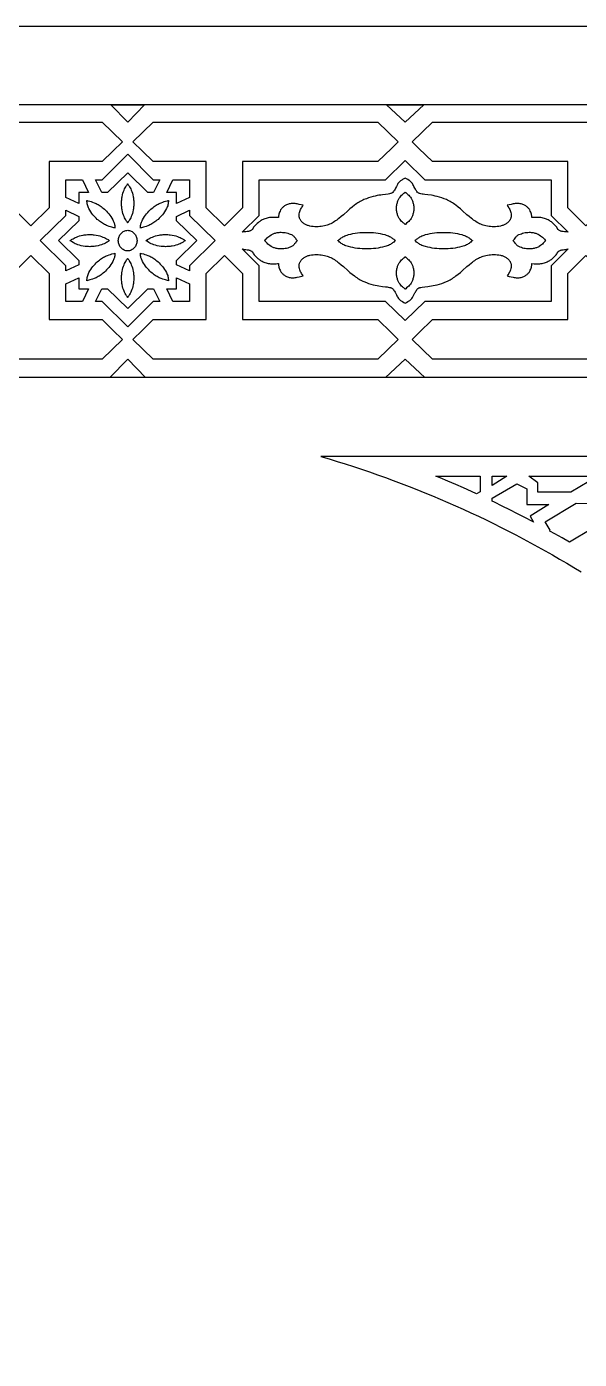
# Model space of a CAD drawing. Extents: x -350 to 350, y -610 to 610.
# Drawn here: x -25.8 to 115.5, y 269 to 610 of the extents above; entities that cross this region are included whole.
import ezdxf

# ---------------------------------------------------------------- set-up
doc = ezdxf.new("R2010")
doc.units = 0
for name, color, linetype in [('LAYER_1', 18, 'CONTINUOUS'), ('LAYER_10', 176, 'CONTINUOUS'), ('LAYER_2', 18, 'CONTINUOUS')]:
    doc.layers.add(name, color=color, linetype=linetype)

msp = doc.modelspace()

# ---------------------------------------------------------------- linework, layer by layer
at = {"layer": 'LAYER_1'}
msp.add_lwpolyline([(-350, -610), (350, -610), (350, 610), (-350, 610)], close=True, dxfattribs=at)
at = {"layer": 'LAYER_10'}
for points in [[(-325, 590), (-325, -590), (325, -590), (325, 590)], [(255, 520.25), (-255, 520.25), (-255, -520.25), (255, -520.25)]]:
    msp.add_lwpolyline(points, close=True, dxfattribs=at)
msp.add_lwpolyline([(235, 500), (49.43, 500), (51.51, 499.38), (53.59, 498.75), (55.66, 498.1), (57.73, 497.43), (59.78, 496.75), (61.83, 496.05), (63.88, 495.34), (65.91, 494.61), (67.94, 493.87), (69.96, 493.11), (71.97, 492.33), (73.97, 491.54), (75.97, 490.74), (77.96, 489.92), (79.94, 489.08), (81.91, 488.23), (83.87, 487.37), (85.83, 486.49), (87.77, 485.6), (89.71, 484.69), (91.64, 483.76), (93.57, 482.83), (95.48, 481.87), (97.38, 480.91), (99.28, 479.93), (101.17, 478.93), (103.05, 477.92), (104.92, 476.9), (106.78, 475.86), (108.63, 474.81), (110.47, 473.74), (112.3, 472.66), (114.13, 471.57), (115.94, 470.47)], dxfattribs=at)
at = {"layer": 'LAYER_2'}
for points in [[(0, 585.59), (-4.31, 590), (4.31, 590)], [(70.97, 585.58), (70.97, 585.58), (70.97, 585.58), (66.21, 590), (75.73, 590)], [(-1.36, 580.52), (-3.76, 578.16), (-6.51, 575.46), (-20.1, 575.46), (-20.1, 563.62), (-24.74, 559.06), (-29.38, 563.62), (-29.38, 575.46), (-63.99, 575.46), (-67.45, 578.86), (-69.14, 580.52), (-63.99, 585.58), (-6.51, 585.58)], [(69.14, 580.52), (67.45, 578.86), (63.99, 575.46), (29.38, 575.46), (29.38, 563.62), (24.74, 559.06), (20.1, 563.62), (20.1, 575.46), (6.51, 575.46), (3.76, 578.16), (1.36, 580.52), (6.51, 585.58), (63.99, 585.58)], [(140.58, 580.52), (138.18, 578.16), (135.43, 575.46), (121.84, 575.46), (121.84, 563.62), (117.2, 559.06), (112.56, 563.62), (112.56, 575.46), (77.95, 575.46), (74.49, 578.86), (72.8, 580.52), (77.95, 585.58), (135.43, 585.58)], [(6.55, 570.79), (8.2, 570.79), (6.61, 567.54), (5.18, 567.54), (0, 572.62), (0, 572.62), (0, 572.62), (0, 572.62), (0, 572.62), (-5.18, 567.54), (-6.61, 567.54), (-8.2, 570.79), (-6.55, 570.79), (0, 577.34)], [(75.98, 570.79), (108.29, 570.79), (108.29, 561.68), (112.66, 557.39), (112.35, 557.45), (112.02, 557.49), (111.69, 557.53), (111.36, 557.56), (111.04, 557.62), (110.89, 557.65), (110.73, 557.7), (110.58, 557.75), (110.44, 557.82), (110.29, 557.89), (110.16, 557.98), (110.12, 558.03), (110.06, 558.13), (109.86, 558.44), (109.72, 558.65), (109.55, 558.88), (109.35, 559.13), (109.11, 559.39), (108.84, 559.65), (108.68, 559.79), (108.52, 559.92), (108.35, 560.05), (108.16, 560.17), (107.97, 560.3), (107.76, 560.41), (107.55, 560.53), (107.32, 560.64), (107.08, 560.74), (106.82, 560.83), (106.56, 560.92), (106.28, 561), (105.98, 561.06), (105.68, 561.12), (105.39, 561.15), (105.11, 561.17), (104.82, 561.18), (104.53, 561.17), (103.95, 561.15), (103.66, 561.14), (103.37, 561.13), (103.37, 561.28), (103.33, 561.6), (103.3, 561.8), (103.25, 562.03), (103.18, 562.28), (103.09, 562.54), (102.97, 562.81), (102.82, 563.09), (102.73, 563.23), (102.64, 563.36), (102.53, 563.5), (102.42, 563.63), (102.29, 563.76), (102.15, 563.88), (102.01, 564), (101.85, 564.12), (101.68, 564.22), (101.5, 564.33), (101.3, 564.42), (101.09, 564.51), (100.85, 564.59), (100.6, 564.65), (100.36, 564.7), (100.1, 564.73), (99.85, 564.74), (99.59, 564.74), (99.34, 564.73), (99.08, 564.71), (98.82, 564.67), (98.56, 564.63), (98.04, 564.53), (97.03, 564.28), (97.22, 564.01), (97.45, 563.64), (97.58, 563.43), (97.7, 563.19), (97.81, 562.95), (97.92, 562.69), (98, 562.41), (98.06, 562.13), (98.08, 561.99), (98.1, 561.85), (98.1, 561.7), (98.1, 561.56), (98.09, 561.41), (98.06, 561.26), (98.03, 561.12), (97.99, 560.97), (97.93, 560.83), (97.86, 560.68), (97.78, 560.54), (97.69, 560.4), (97.56, 560.24), (97.43, 560.09), (97.29, 559.95), (97.14, 559.82), (96.99, 559.69), (96.83, 559.58), (96.66, 559.48), (96.49, 559.38), (96.31, 559.29), (96.12, 559.21), (95.94, 559.14), (95.74, 559.08), (95.55, 559.02), (95.35, 558.97), (94.94, 558.89), (94.52, 558.84), (94.1, 558.81), (93.67, 558.8), (93.25, 558.81), (92.83, 558.84), (92.42, 558.89), (92.02, 558.95), (91.63, 559.02), (91.29, 559.1), (90.95, 559.19), (90.63, 559.31), (90.31, 559.44), (89.99, 559.58), (89.68, 559.74), (89.38, 559.91), (89.07, 560.1), (88.78, 560.29), (88.48, 560.5), (88.19, 560.71), (87.91, 560.93), (87.34, 561.4), (86.78, 561.88), (85.66, 562.87), (85.1, 563.36), (84.53, 563.84), (83.95, 564.29), (83.66, 564.51), (83.36, 564.72), (83.06, 564.91), (82.76, 565.1), (82.44, 565.28), (82.13, 565.44), (81.82, 565.59), (81.51, 565.73), (80.9, 565.98), (80.32, 566.19), (79.75, 566.37), (79.19, 566.52), (78.66, 566.65), (78.15, 566.75), (77.67, 566.84), (76.77, 566.96), (75.96, 567.06), (75.61, 567.1), (75.28, 567.15), (74.97, 567.2), (74.71, 567.27), (74.6, 567.3), (74.49, 567.35), (74.39, 567.4), (74.3, 567.46), (74.21, 567.53), (74.13, 567.6), (73.97, 567.78), (73.83, 567.97), (73.69, 568.18), (73.57, 568.4), (73.45, 568.64), (73.21, 569.12), (73.09, 569.36), (72.97, 569.6), (72.84, 569.82), (72.69, 570.03), (72.54, 570.22), (72.36, 570.39), (72.2, 570.52), (72.03, 570.64), (71.68, 570.85), (71.33, 571.05), (70.97, 571.26), (70.61, 571.05), (70.26, 570.85), (70.08, 570.75), (69.91, 570.64), (69.74, 570.52), (69.58, 570.39), (69.4, 570.22), (69.25, 570.03), (69.1, 569.82), (68.97, 569.6), (68.73, 569.12), (68.49, 568.64), (68.37, 568.4), (68.25, 568.18), (68.11, 567.97), (67.97, 567.78), (67.81, 567.6), (67.73, 567.53), (67.64, 567.46), (67.55, 567.4), (67.45, 567.35), (67.34, 567.3), (67.23, 567.27), (66.97, 567.2), (66.66, 567.15), (65.98, 567.06), (65.17, 566.96), (64.74, 566.9), (64.27, 566.84), (63.79, 566.75), (63.28, 566.65), (62.75, 566.52), (62.19, 566.37), (61.62, 566.19), (61.04, 565.98), (60.43, 565.73), (60.12, 565.59), (59.81, 565.44), (59.5, 565.28), (59.18, 565.1), (58.88, 564.91), (58.58, 564.72), (58.28, 564.51), (57.99, 564.29), (57.41, 563.84), (56.84, 563.36), (56.28, 562.87), (55.16, 561.88), (54.6, 561.4), (54.03, 560.93), (53.75, 560.71), (53.46, 560.5), (53.16, 560.29), (52.87, 560.1), (52.56, 559.91), (52.26, 559.74), (51.95, 559.58), (51.63, 559.44), (51.31, 559.31), (50.99, 559.19), (50.65, 559.1), (50.31, 559.02), (49.93, 558.95), (49.52, 558.89), (49.11, 558.84), (48.69, 558.81), (48.27, 558.8), (47.84, 558.81), (47.42, 558.84), (47, 558.89), (46.59, 558.97), (46.39, 559.02), (46.2, 559.08), (46, 559.14), (45.82, 559.21), (45.63, 559.29), (45.45, 559.38), (45.28, 559.48), (45.11, 559.58), (44.95, 559.69), (44.8, 559.82), (44.65, 559.95), (44.51, 560.09), (44.38, 560.24), (44.25, 560.4), (44.16, 560.54), (44.08, 560.68), (44.01, 560.83), (43.95, 560.97), (43.91, 561.12), (43.88, 561.26), (43.85, 561.41), (43.84, 561.56), (43.84, 561.7), (43.84, 561.85), (43.88, 562.13), (43.94, 562.41), (44.02, 562.69), (44.13, 562.95), (44.24, 563.19), (44.36, 563.43), (44.49, 563.64), (44.72, 564.01), (44.91, 564.28), (44.41, 564.41), (43.9, 564.53), (43.38, 564.63), (43.12, 564.67), (42.86, 564.71), (42.6, 564.73), (42.35, 564.74), (42.09, 564.74), (41.84, 564.73), (41.58, 564.7), (41.34, 564.65), (41.09, 564.59), (40.85, 564.51), (40.64, 564.42), (40.44, 564.33), (40.26, 564.22), (40.09, 564.12), (39.93, 564), (39.79, 563.88), (39.65, 563.76), (39.52, 563.63), (39.41, 563.5), (39.3, 563.36), (39.21, 563.23), (39.12, 563.09), (38.97, 562.81), (38.85, 562.54), (38.76, 562.28), (38.69, 562.03), (38.64, 561.8), (38.61, 561.6), (38.57, 561.28), (38.57, 561.13), (37.99, 561.15), (37.41, 561.17), (37.12, 561.18), (36.84, 561.17), (36.55, 561.15), (36.26, 561.12), (35.96, 561.06), (35.66, 561), (35.39, 560.92), (35.12, 560.83), (34.86, 560.74), (34.62, 560.64), (34.39, 560.53), (34.18, 560.41), (33.97, 560.3), (33.78, 560.17), (33.59, 560.05), (33.42, 559.92), (33.1, 559.65), (32.83, 559.39), (32.59, 559.13), (32.39, 558.88), (32.22, 558.65), (32.08, 558.44), (31.88, 558.13), (31.82, 558.03), (31.78, 557.98), (31.65, 557.89), (31.5, 557.82), (31.36, 557.75), (31.21, 557.7), (31.05, 557.65), (30.9, 557.62), (30.58, 557.56), (30.25, 557.53), (29.92, 557.49), (29.59, 557.45), (29.28, 557.39), (33.65, 561.68), (33.65, 570.79), (65.96, 570.79), (70.97, 575.72)], [(-9.99, 567.54), (-12.51, 567.54), (-12.51, 564.77), (-15.83, 566.32), (-15.83, 570.79), (-11.58, 570.79)], [(0.01, 569.76), (0.03, 569.71), (0.08, 569.64), (0.26, 569.38), (0.37, 569.2), (0.5, 568.99), (0.64, 568.74), (0.79, 568.46), (0.93, 568.14), (1.08, 567.78), (1.21, 567.38), (1.32, 566.94), (1.42, 566.46), (1.46, 566.21), (1.5, 565.95), (1.53, 565.67), (1.55, 565.39), (1.56, 565.09), (1.57, 564.78), (1.56, 564.48), (1.55, 564.18), (1.53, 563.9), (1.5, 563.62), (1.46, 563.36), (1.42, 563.1), (1.32, 562.62), (1.21, 562.19), (1.08, 561.79), (0.93, 561.43), (0.79, 561.11), (0.64, 560.83), (0.5, 560.58), (0.26, 560.19), (0.08, 559.93), (0.03, 559.85), (0.01, 559.8), (0.01, 559.8), (0, 559.81), (-0.01, 559.8), (-0.01, 559.8), (-0.03, 559.85), (-0.08, 559.93), (-0.26, 560.19), (-0.37, 560.37), (-0.5, 560.58), (-0.64, 560.83), (-0.79, 561.11), (-0.93, 561.43), (-1.08, 561.79), (-1.21, 562.19), (-1.32, 562.62), (-1.42, 563.1), (-1.46, 563.36), (-1.5, 563.62), (-1.53, 563.9), (-1.55, 564.18), (-1.56, 564.48), (-1.57, 564.78), (-1.56, 565.09), (-1.55, 565.39), (-1.53, 565.67), (-1.5, 565.95), (-1.46, 566.21), (-1.42, 566.46), (-1.32, 566.94), (-1.21, 567.38), (-1.08, 567.78), (-0.93, 568.14), (-0.79, 568.46), (-0.64, 568.74), (-0.5, 568.99), (-0.26, 569.38), (-0.08, 569.64), (-0.03, 569.71), (-0.01, 569.76), (-0.01, 569.76), (0, 569.76), (0.01, 569.76)], [(15.83, 566.32), (12.51, 564.77), (12.51, 567.54), (9.99, 567.54), (11.58, 570.79), (15.83, 570.79)], [(71, 567.64), (71.03, 567.6), (71.1, 567.54), (71.34, 567.35), (71.51, 567.22), (71.69, 567.06), (71.89, 566.87), (72.09, 566.65), (72.29, 566.39), (72.49, 566.1), (72.58, 565.94), (72.67, 565.77), (72.75, 565.59), (72.83, 565.4), (72.91, 565.21), (72.97, 565), (73.03, 564.78), (73.08, 564.55), (73.12, 564.31), (73.15, 564.05), (73.17, 563.79), (73.17, 563.51), (73.17, 563.23), (73.15, 562.97), (73.12, 562.72), (73.08, 562.47), (73.03, 562.24), (72.97, 562.02), (72.91, 561.82), (72.83, 561.62), (72.75, 561.43), (72.67, 561.25), (72.58, 561.08), (72.49, 560.92), (72.29, 560.63), (72.09, 560.38), (71.89, 560.15), (71.69, 559.96), (71.34, 559.67), (71.1, 559.48), (71.03, 559.42), (71.01, 559.4), (71, 559.38), (71, 559.38), (71, 559.38), (71, 559.38), (70.97, 559.4), (70.94, 559.38), (70.94, 559.38), (70.94, 559.38), (70.94, 559.38), (70.91, 559.42), (70.84, 559.48), (70.6, 559.67), (70.43, 559.8), (70.25, 559.96), (70.05, 560.15), (69.85, 560.38), (69.65, 560.63), (69.45, 560.92), (69.36, 561.08), (69.27, 561.25), (69.19, 561.43), (69.11, 561.62), (69.03, 561.82), (68.97, 562.02), (68.91, 562.24), (68.86, 562.47), (68.82, 562.72), (68.79, 562.97), (68.77, 563.23), (68.77, 563.51), (68.77, 563.79), (68.79, 564.05), (68.82, 564.31), (68.86, 564.55), (68.91, 564.78), (68.97, 565), (69.03, 565.21), (69.11, 565.4), (69.19, 565.59), (69.27, 565.77), (69.36, 565.94), (69.45, 566.1), (69.65, 566.39), (69.85, 566.65), (70.05, 566.87), (70.25, 567.06), (70.6, 567.35), (70.84, 567.54), (70.91, 567.6), (70.93, 567.62), (70.94, 567.64), (70.94, 567.64), (70.94, 567.64), (70.97, 567.62), (71, 567.64), (71, 567.64)], [(-12.51, 561.45), (-12.51, 560.34), (-17.7, 555.24), (-17.7, 555.24), (-17.7, 555.24), (-12.51, 550.15), (-12.51, 549.03), (-15.83, 547.48), (-15.83, 548.8), (-22.38, 555.24), (-22.38, 555.24), (-22.38, 555.24), (-15.83, 561.68), (-15.83, 563)], [(-10.45, 565.51), (-10.42, 565.49), (-10.37, 565.47), (-10.22, 565.43), (-9.71, 565.31), (-9.36, 565.22), (-8.97, 565.1), (-8.54, 564.93), (-8.3, 564.84), (-8.06, 564.73), (-7.82, 564.6), (-7.56, 564.46), (-7.3, 564.31), (-7.04, 564.14), (-6.77, 563.96), (-6.5, 563.75), (-6.23, 563.53), (-5.95, 563.29), (-5.68, 563.03), (-5.4, 562.75), (-5.13, 562.44), (-4.85, 562.11), (-4.59, 561.76), (-4.32, 561.38), (-4.06, 560.98), (-3.8, 560.55), (-3.69, 560.34), (-3.59, 560.13), (-3.51, 559.93), (-3.45, 559.74), (-3.4, 559.56), (-3.36, 559.39), (-3.31, 559.09), (-3.29, 558.84), (-3.29, 558.64), (-3.29, 558.52), (-3.28, 558.49), (-3.28, 558.47), (-3.28, 558.47), (-3.31, 558.49), (-3.35, 558.51), (-3.51, 558.55), (-4.02, 558.67), (-4.36, 558.76), (-4.75, 558.88), (-5.19, 559.04), (-5.42, 559.14), (-5.66, 559.25), (-5.91, 559.38), (-6.16, 559.51), (-6.42, 559.67), (-6.69, 559.84), (-6.95, 560.02), (-7.23, 560.22), (-7.5, 560.45), (-7.77, 560.69), (-8.05, 560.95), (-8.33, 561.23), (-8.6, 561.54), (-8.87, 561.87), (-9.14, 562.22), (-9.41, 562.59), (-9.67, 563), (-9.92, 563.43), (-10.04, 563.66), (-10.14, 563.91), (-10.23, 564.16), (-10.3, 564.43), (-10.35, 564.7), (-10.39, 564.97), (-10.43, 565.24), (-10.45, 565.51), (-10.45, 565.51), (-10.45, 565.51)], [(10.45, 565.51), (10.45, 565.51), (10.45, 565.51), (10.43, 565.24), (10.39, 564.97), (10.35, 564.7), (10.3, 564.43), (10.23, 564.16), (10.14, 563.91), (10.04, 563.66), (9.92, 563.43), (9.67, 563), (9.41, 562.59), (9.14, 562.22), (8.87, 561.87), (8.6, 561.54), (8.33, 561.23), (8.05, 560.95), (7.77, 560.69), (7.5, 560.45), (7.23, 560.22), (6.95, 560.02), (6.69, 559.84), (6.42, 559.67), (6.16, 559.51), (5.91, 559.38), (5.66, 559.25), (5.42, 559.14), (5.19, 559.04), (4.75, 558.88), (4.36, 558.76), (4.02, 558.67), (3.51, 558.55), (3.35, 558.51), (3.31, 558.49), (3.28, 558.47), (3.28, 558.47), (3.28, 558.49), (3.29, 558.52), (3.29, 558.64), (3.29, 558.84), (3.31, 559.09), (3.36, 559.39), (3.4, 559.56), (3.45, 559.74), (3.51, 559.93), (3.59, 560.13), (3.69, 560.34), (3.8, 560.55), (4.06, 560.98), (4.32, 561.38), (4.59, 561.76), (4.85, 562.11), (5.13, 562.44), (5.4, 562.75), (5.68, 563.03), (5.95, 563.29), (6.23, 563.53), (6.5, 563.75), (6.77, 563.96), (7.04, 564.14), (7.3, 564.31), (7.56, 564.46), (7.82, 564.6), (8.06, 564.73), (8.3, 564.84), (8.54, 564.93), (8.97, 565.1), (9.36, 565.22), (9.71, 565.31), (10.22, 565.43), (10.37, 565.47), (10.42, 565.49), (10.45, 565.51)], [(15.83, 561.68), (22.38, 555.24), (22.38, 555.24), (22.38, 555.24), (15.83, 548.8), (15.83, 547.48), (12.51, 549.03), (12.51, 550.15), (17.7, 555.24), (17.7, 555.24), (17.7, 555.24), (12.51, 560.34), (12.51, 561.45), (15.83, 563)], [(-9.71, 556.79), (-9.4, 556.78), (-9.1, 556.77), (-8.82, 556.75), (-8.54, 556.72), (-8.02, 556.65), (-7.53, 556.55), (-7.09, 556.43), (-6.68, 556.3), (-6.32, 556.16), (-5.99, 556.02), (-5.7, 555.87), (-5.44, 555.73), (-5.03, 555.49), (-4.77, 555.31), (-4.69, 555.26), (-4.64, 555.25), (-4.64, 555.24), (-4.64, 555.24), (-4.64, 555.24), (-4.64, 555.24), (-4.64, 555.24), (-4.64, 555.24), (-4.69, 555.22), (-4.77, 555.17), (-5.03, 554.99), (-5.22, 554.88), (-5.44, 554.75), (-5.7, 554.61), (-5.99, 554.46), (-6.32, 554.32), (-6.68, 554.18), (-7.09, 554.05), (-7.53, 553.93), (-8.02, 553.83), (-8.27, 553.79), (-8.54, 553.76), (-8.82, 553.73), (-9.1, 553.71), (-9.4, 553.7), (-9.71, 553.69), (-10.02, 553.7), (-10.31, 553.71), (-10.6, 553.73), (-10.88, 553.76), (-11.4, 553.83), (-11.88, 553.93), (-12.33, 554.05), (-12.73, 554.18), (-13.1, 554.32), (-13.43, 554.46), (-13.72, 554.61), (-13.98, 554.75), (-14.38, 554.99), (-14.65, 555.17), (-14.73, 555.22), (-14.78, 555.24), (-14.78, 555.24), (-14.78, 555.24), (-14.78, 555.24), (-14.78, 555.25), (-14.73, 555.26), (-14.65, 555.31), (-14.38, 555.49), (-14.2, 555.6), (-13.98, 555.73), (-13.72, 555.87), (-13.43, 556.02), (-13.1, 556.16), (-12.73, 556.3), (-12.33, 556.43), (-11.88, 556.55), (-11.4, 556.65), (-11.14, 556.69), (-10.88, 556.72), (-10.6, 556.75), (-10.31, 556.77), (-10.02, 556.78)], [(0, 557.88), (0.25, 557.86), (0.48, 557.82), (0.71, 557.75), (0.93, 557.67), (1.14, 557.55), (1.34, 557.42), (1.52, 557.27), (1.69, 557.1), (1.84, 556.92), (1.98, 556.72), (2.1, 556.5), (2.2, 556.28), (2.28, 556.04), (2.34, 555.79), (2.37, 555.53), (2.39, 555.26), (2.39, 555.24), (2.39, 555.22), (2.37, 554.95), (2.34, 554.69), (2.28, 554.44), (2.2, 554.21), (2.1, 553.98), (1.98, 553.76), (1.84, 553.56), (1.69, 553.38), (1.52, 553.21), (1.34, 553.06), (1.14, 552.93), (0.93, 552.82), (0.71, 552.73), (0.48, 552.66), (0.25, 552.62), (0, 552.6), (-0.25, 552.62), (-0.48, 552.66), (-0.71, 552.73), (-0.93, 552.82), (-1.14, 552.93), (-1.34, 553.06), (-1.52, 553.21), (-1.69, 553.38), (-1.84, 553.56), (-1.98, 553.76), (-2.1, 553.98), (-2.2, 554.21), (-2.28, 554.44), (-2.34, 554.69), (-2.37, 554.95), (-2.39, 555.22), (-2.39, 555.24), (-2.39, 555.26), (-2.37, 555.53), (-2.34, 555.79), (-2.28, 556.04), (-2.2, 556.28), (-2.1, 556.5), (-1.98, 556.72), (-1.84, 556.92), (-1.69, 557.1), (-1.52, 557.27), (-1.34, 557.42), (-1.14, 557.55), (-0.93, 557.67), (-0.71, 557.75), (-0.48, 557.82), (-0.25, 557.86)], [(9.71, 556.79), (10.02, 556.78), (10.31, 556.77), (10.6, 556.75), (10.88, 556.72), (11.4, 556.65), (11.88, 556.55), (12.33, 556.43), (12.73, 556.3), (13.1, 556.16), (13.43, 556.02), (13.72, 555.87), (13.98, 555.73), (14.38, 555.49), (14.65, 555.31), (14.73, 555.26), (14.78, 555.25), (14.78, 555.24), (14.78, 555.24), (14.78, 555.24), (14.78, 555.24), (14.73, 555.22), (14.65, 555.17), (14.38, 554.99), (14.2, 554.88), (13.98, 554.75), (13.72, 554.61), (13.43, 554.46), (13.1, 554.32), (12.73, 554.18), (12.33, 554.05), (11.88, 553.93), (11.4, 553.83), (11.14, 553.79), (10.88, 553.76), (10.6, 553.73), (10.31, 553.71), (10.02, 553.7), (9.71, 553.69), (9.4, 553.7), (9.1, 553.71), (8.82, 553.73), (8.54, 553.76), (8.02, 553.83), (7.53, 553.93), (7.09, 554.05), (6.68, 554.18), (6.32, 554.32), (5.99, 554.46), (5.7, 554.61), (5.44, 554.75), (5.03, 554.99), (4.77, 555.17), (4.69, 555.22), (4.64, 555.24), (4.64, 555.24), (4.64, 555.24), (4.64, 555.24), (4.64, 555.24), (4.64, 555.24), (4.64, 555.25), (4.69, 555.26), (4.77, 555.31), (5.03, 555.49), (5.22, 555.6), (5.44, 555.73), (5.7, 555.87), (5.99, 556.02), (6.32, 556.16), (6.68, 556.3), (7.09, 556.43), (7.53, 556.55), (8.02, 556.65), (8.27, 556.69), (8.54, 556.72), (8.82, 556.75), (9.1, 556.77), (9.4, 556.78)], [(39.25, 557.37), (39.59, 557.36), (39.93, 557.33), (40.26, 557.28), (40.6, 557.21), (40.93, 557.13), (41.26, 557.02), (41.58, 556.91), (41.9, 556.77), (42.07, 556.69), (42.22, 556.59), (42.36, 556.47), (42.48, 556.36), (42.6, 556.23), (42.7, 556.1), (42.88, 555.85), (43.04, 555.62), (43.18, 555.43), (43.25, 555.35), (43.31, 555.29), (43.38, 555.26), (43.45, 555.25), (43.45, 555.24), (43.45, 555.24), (43.45, 555.24), (43.45, 555.24), (43.45, 555.24), (43.45, 555.24), (43.38, 555.22), (43.31, 555.19), (43.25, 555.13), (43.18, 555.06), (43.04, 554.86), (42.88, 554.63), (42.7, 554.38), (42.6, 554.25), (42.48, 554.13), (42.36, 554.01), (42.22, 553.9), (42.07, 553.8), (41.9, 553.71), (41.58, 553.58), (41.26, 553.46), (40.93, 553.35), (40.6, 553.27), (40.26, 553.2), (39.93, 553.15), (39.59, 553.12), (39.25, 553.11), (38.98, 553.11), (38.72, 553.13), (38.47, 553.16), (38.23, 553.2), (38, 553.25), (37.78, 553.3), (37.57, 553.37), (37.37, 553.44), (37.18, 553.52), (37, 553.6), (36.67, 553.78), (36.37, 553.97), (36.1, 554.17), (35.87, 554.37), (35.67, 554.56), (35.35, 554.9), (35.15, 555.14), (35.09, 555.21), (35.04, 555.24), (35.04, 555.24), (35.05, 555.24), (35.04, 555.24), (35.04, 555.25), (35.09, 555.27), (35.15, 555.34), (35.35, 555.58), (35.5, 555.74), (35.67, 555.92), (35.87, 556.11), (36.1, 556.31), (36.37, 556.51), (36.67, 556.7), (36.83, 556.79), (37, 556.88), (37.18, 556.96), (37.37, 557.04), (37.57, 557.11), (37.78, 557.18), (38, 557.24), (38.23, 557.28), (38.47, 557.32), (38.72, 557.35), (38.98, 557.37)], [(56.48, 556.77), (57.04, 556.91), (57.62, 557.03), (58.19, 557.13), (58.77, 557.22), (59.35, 557.28), (59.94, 557.33), (60.52, 557.36), (61.11, 557.36), (61.7, 557.36), (62.28, 557.33), (62.87, 557.28), (63.45, 557.22), (64.03, 557.13), (64.6, 557.03), (65.18, 556.91), (65.74, 556.77), (66.08, 556.67), (66.39, 556.56), (66.68, 556.45), (66.94, 556.32), (67.18, 556.2), (67.4, 556.07), (67.59, 555.95), (67.76, 555.82), (68.05, 555.6), (68.25, 555.41), (68.39, 555.29), (68.43, 555.26), (68.46, 555.25), (68.45, 555.24), (68.46, 555.24), (68.45, 555.24), (68.46, 555.24), (68.45, 555.24), (68.46, 555.24), (68.43, 555.22), (68.39, 555.19), (68.25, 555.07), (68.05, 554.88), (67.76, 554.66), (67.59, 554.54), (67.4, 554.41), (67.18, 554.28), (66.94, 554.16), (66.68, 554.03), (66.39, 553.92), (66.08, 553.81), (65.74, 553.71), (65.18, 553.57), (64.6, 553.45), (64.03, 553.35), (63.45, 553.26), (62.87, 553.2), (62.28, 553.15), (61.7, 553.13), (61.11, 553.12), (60.52, 553.13), (59.94, 553.15), (59.35, 553.2), (58.77, 553.26), (58.19, 553.35), (57.62, 553.45), (57.04, 553.57), (56.48, 553.71), (56.14, 553.81), (55.83, 553.92), (55.54, 554.03), (55.28, 554.16), (55.04, 554.28), (54.82, 554.41), (54.63, 554.54), (54.46, 554.66), (54.17, 554.88), (53.97, 555.07), (53.83, 555.19), (53.79, 555.22), (53.77, 555.24), (53.77, 555.24), (53.77, 555.24), (53.77, 555.24), (53.77, 555.24), (53.77, 555.24), (53.77, 555.25), (53.79, 555.26), (53.83, 555.29), (53.97, 555.41), (54.17, 555.6), (54.46, 555.82), (54.63, 555.95), (54.82, 556.07), (55.04, 556.2), (55.28, 556.32), (55.54, 556.45), (55.83, 556.56), (56.14, 556.67)], [(76.2, 556.77), (76.76, 556.91), (77.34, 557.03), (77.91, 557.13), (78.49, 557.22), (79.07, 557.28), (79.66, 557.33), (80.24, 557.36), (80.83, 557.36), (81.42, 557.36), (82, 557.33), (82.59, 557.28), (83.17, 557.22), (83.75, 557.13), (84.32, 557.03), (84.9, 556.91), (85.46, 556.77), (85.8, 556.67), (86.11, 556.56), (86.4, 556.45), (86.66, 556.32), (86.9, 556.2), (87.12, 556.07), (87.31, 555.95), (87.48, 555.82), (87.77, 555.6), (87.97, 555.41), (88.11, 555.29), (88.15, 555.26), (88.17, 555.25), (88.17, 555.24), (88.17, 555.24), (88.17, 555.24), (88.17, 555.24), (88.17, 555.24), (88.17, 555.24), (88.15, 555.22), (88.11, 555.19), (87.97, 555.07), (87.77, 554.88), (87.48, 554.66), (87.31, 554.54), (87.12, 554.41), (86.9, 554.28), (86.66, 554.16), (86.4, 554.03), (86.11, 553.92), (85.8, 553.81), (85.46, 553.71), (84.9, 553.57), (84.32, 553.45), (83.75, 553.35), (83.17, 553.26), (82.59, 553.2), (82, 553.15), (81.42, 553.13), (80.83, 553.12), (80.24, 553.13), (79.66, 553.15), (79.07, 553.2), (78.49, 553.26), (77.91, 553.35), (77.34, 553.45), (76.76, 553.57), (76.2, 553.71), (75.86, 553.81), (75.55, 553.92), (75.26, 554.03), (75, 554.16), (74.76, 554.28), (74.54, 554.41), (74.35, 554.54), (74.18, 554.66), (73.89, 554.88), (73.69, 555.07), (73.55, 555.19), (73.51, 555.22), (73.48, 555.24), (73.49, 555.24), (73.48, 555.24), (73.49, 555.24), (73.48, 555.24), (73.49, 555.24), (73.48, 555.25), (73.51, 555.26), (73.55, 555.29), (73.69, 555.41), (73.89, 555.6), (74.18, 555.82), (74.35, 555.95), (74.54, 556.07), (74.76, 556.2), (75, 556.32), (75.26, 556.45), (75.55, 556.56), (75.86, 556.67)], [(102.69, 557.37), (102.96, 557.37), (103.22, 557.35), (103.47, 557.32), (103.71, 557.28), (103.94, 557.24), (104.16, 557.18), (104.37, 557.11), (104.57, 557.04), (104.76, 556.96), (104.94, 556.88), (105.27, 556.7), (105.57, 556.51), (105.84, 556.31), (106.07, 556.11), (106.27, 555.92), (106.59, 555.58), (106.79, 555.34), (106.85, 555.27), (106.9, 555.25), (106.9, 555.24), (106.89, 555.24), (106.9, 555.24), (106.9, 555.24), (106.85, 555.21), (106.79, 555.14), (106.59, 554.9), (106.44, 554.74), (106.27, 554.56), (106.07, 554.37), (105.84, 554.17), (105.57, 553.97), (105.27, 553.78), (105.11, 553.69), (104.94, 553.6), (104.76, 553.52), (104.57, 553.44), (104.37, 553.37), (104.16, 553.3), (103.94, 553.25), (103.71, 553.2), (103.47, 553.16), (103.22, 553.13), (102.96, 553.11), (102.69, 553.11), (102.35, 553.12), (102.01, 553.15), (101.68, 553.2), (101.34, 553.27), (101.01, 553.35), (100.68, 553.46), (100.36, 553.58), (100.04, 553.71), (99.87, 553.8), (99.72, 553.9), (99.58, 554.01), (99.46, 554.13), (99.34, 554.25), (99.24, 554.38), (99.06, 554.63), (98.9, 554.86), (98.76, 555.06), (98.69, 555.13), (98.63, 555.19), (98.56, 555.22), (98.49, 555.24), (98.49, 555.24), (98.49, 555.24), (98.49, 555.24), (98.49, 555.24), (98.49, 555.24), (98.49, 555.25), (98.56, 555.26), (98.63, 555.29), (98.69, 555.35), (98.76, 555.43), (98.9, 555.62), (99.06, 555.85), (99.24, 556.1), (99.34, 556.23), (99.46, 556.36), (99.58, 556.47), (99.72, 556.59), (99.87, 556.69), (100.04, 556.77), (100.36, 556.91), (100.68, 557.02), (101.01, 557.13), (101.34, 557.21), (101.68, 557.28), (102.01, 557.33), (102.35, 557.36)], [(108.29, 548.8), (108.29, 539.69), (75.98, 539.69), (70.97, 534.77), (65.96, 539.69), (33.65, 539.69), (33.65, 548.8), (29.28, 553.1), (29.59, 553.03), (29.92, 552.99), (30.25, 552.96), (30.58, 552.92), (30.9, 552.86), (31.05, 552.83), (31.21, 552.78), (31.36, 552.73), (31.5, 552.66), (31.65, 552.59), (31.78, 552.5), (31.82, 552.45), (31.88, 552.36), (32.08, 552.04), (32.22, 551.83), (32.39, 551.6), (32.59, 551.35), (32.83, 551.09), (33.1, 550.83), (33.26, 550.7), (33.42, 550.57), (33.59, 550.44), (33.78, 550.31), (33.97, 550.19), (34.18, 550.07), (34.39, 549.95), (34.62, 549.84), (34.86, 549.74), (35.12, 549.65), (35.39, 549.56), (35.66, 549.49), (35.96, 549.42), (36.26, 549.36), (36.55, 549.33), (36.84, 549.31), (37.12, 549.31), (37.41, 549.31), (37.99, 549.34), (38.28, 549.35), (38.57, 549.35), (38.57, 549.2), (38.61, 548.89), (38.64, 548.68), (38.69, 548.45), (38.76, 548.2), (38.85, 547.94), (38.97, 547.67), (39.12, 547.39), (39.21, 547.26), (39.3, 547.12), (39.41, 546.99), (39.52, 546.85), (39.65, 546.73), (39.79, 546.6), (39.93, 546.48), (40.09, 546.37), (40.26, 546.26), (40.44, 546.15), (40.64, 546.06), (40.85, 545.97), (41.09, 545.89), (41.34, 545.83), (41.58, 545.78), (41.84, 545.75), (42.09, 545.74), (42.35, 545.74), (42.6, 545.75), (42.86, 545.78), (43.12, 545.81), (43.38, 545.85), (43.9, 545.95), (44.91, 546.2), (44.72, 546.47), (44.49, 546.84), (44.36, 547.05), (44.24, 547.29), (44.13, 547.53), (44.02, 547.8), (43.94, 548.07), (43.88, 548.35), (43.86, 548.49), (43.84, 548.63), (43.84, 548.78), (43.84, 548.93), (43.85, 549.07), (43.88, 549.22), (43.91, 549.36), (43.95, 549.51), (44.01, 549.65), (44.08, 549.8), (44.16, 549.94), (44.25, 550.08), (44.38, 550.24), (44.51, 550.39), (44.65, 550.53), (44.8, 550.67), (44.95, 550.79), (45.11, 550.9), (45.28, 551.01), (45.45, 551.1), (45.63, 551.19), (45.82, 551.27), (46, 551.34), (46.2, 551.4), (46.39, 551.46), (46.59, 551.51), (47, 551.59), (47.42, 551.64), (47.84, 551.67), (48.27, 551.68), (48.69, 551.67), (49.11, 551.64), (49.52, 551.59), (49.93, 551.53), (50.31, 551.46), (50.65, 551.38), (50.99, 551.29), (51.31, 551.17), (51.63, 551.04), (51.95, 550.9), (52.26, 550.74), (52.56, 550.57), (52.87, 550.38), (53.16, 550.19), (53.46, 549.98), (53.75, 549.77), (54.03, 549.55), (54.6, 549.09), (55.16, 548.6), (56.28, 547.61), (56.84, 547.12), (57.41, 546.65), (57.99, 546.19), (58.28, 545.97), (58.58, 545.77), (58.88, 545.57), (59.18, 545.38), (59.5, 545.2), (59.81, 545.04), (60.12, 544.89), (60.43, 544.75), (61.04, 544.5), (61.62, 544.29), (62.19, 544.11), (62.75, 543.96), (63.28, 543.83), (63.79, 543.73), (64.27, 543.65), (65.17, 543.52), (65.98, 543.42), (66.33, 543.38), (66.66, 543.33), (66.97, 543.28), (67.23, 543.22), (67.34, 543.18), (67.45, 543.14), (67.55, 543.08), (67.64, 543.02), (67.73, 542.95), (67.81, 542.88), (67.97, 542.71), (68.11, 542.51), (68.25, 542.3), (68.37, 542.08), (68.49, 541.84), (68.73, 541.36), (68.85, 541.12), (68.97, 540.89), (69.1, 540.66), (69.25, 540.45), (69.4, 540.26), (69.58, 540.09), (69.74, 539.96), (69.91, 539.84), (70.26, 539.63), (70.61, 539.43), (70.97, 539.22), (71.33, 539.43), (71.68, 539.63), (71.86, 539.73), (72.03, 539.84), (72.2, 539.96), (72.36, 540.09), (72.54, 540.26), (72.69, 540.45), (72.84, 540.66), (72.97, 540.89), (73.21, 541.36), (73.45, 541.84), (73.57, 542.08), (73.69, 542.3), (73.83, 542.51), (73.97, 542.71), (74.13, 542.88), (74.21, 542.95), (74.3, 543.02), (74.39, 543.08), (74.49, 543.14), (74.6, 543.18), (74.71, 543.22), (74.97, 543.28), (75.28, 543.33), (75.96, 543.42), (76.77, 543.52), (77.2, 543.58), (77.67, 543.65), (78.15, 543.73), (78.66, 543.83), (79.19, 543.96), (79.75, 544.11), (80.32, 544.29), (80.9, 544.5), (81.51, 544.75), (81.82, 544.89), (82.13, 545.04), (82.44, 545.2), (82.76, 545.38), (83.06, 545.57), (83.36, 545.77), (83.66, 545.97), (83.95, 546.19), (84.53, 546.65), (85.1, 547.12), (85.66, 547.61), (86.78, 548.6), (87.34, 549.09), (87.91, 549.55), (88.19, 549.77), (88.48, 549.98), (88.78, 550.19), (89.07, 550.38), (89.38, 550.57), (89.68, 550.74), (89.99, 550.9), (90.31, 551.04), (90.63, 551.17), (90.95, 551.29), (91.29, 551.38), (91.63, 551.46), (92.02, 551.53), (92.42, 551.59), (92.83, 551.64), (93.25, 551.67), (93.67, 551.68), (94.1, 551.67), (94.52, 551.64), (94.94, 551.59), (95.35, 551.51), (95.55, 551.46), (95.74, 551.4), (95.94, 551.34), (96.12, 551.27), (96.31, 551.19), (96.49, 551.1), (96.66, 551.01), (96.83, 550.9), (96.99, 550.79), (97.14, 550.67), (97.29, 550.53), (97.43, 550.39), (97.56, 550.24), (97.69, 550.08), (97.78, 549.94), (97.86, 549.8), (97.93, 549.65), (97.99, 549.51), (98.03, 549.36), (98.06, 549.22), (98.09, 549.07), (98.1, 548.93), (98.1, 548.78), (98.1, 548.63), (98.06, 548.35), (98, 548.07), (97.92, 547.8), (97.81, 547.53), (97.7, 547.29), (97.58, 547.05), (97.45, 546.84), (97.22, 546.47), (97.03, 546.2), (97.53, 546.07), (98.04, 545.95), (98.56, 545.85), (98.82, 545.81), (99.08, 545.78), (99.34, 545.75), (99.59, 545.74), (99.85, 545.74), (100.1, 545.75), (100.36, 545.78), (100.6, 545.83), (100.85, 545.89), (101.09, 545.97), (101.3, 546.06), (101.5, 546.15), (101.68, 546.26), (101.85, 546.37), (102.01, 546.48), (102.15, 546.6), (102.29, 546.73), (102.42, 546.85), (102.53, 546.99), (102.64, 547.12), (102.73, 547.26), (102.82, 547.39), (102.97, 547.67), (103.09, 547.94), (103.18, 548.2), (103.25, 548.45), (103.3, 548.68), (103.33, 548.89), (103.37, 549.2), (103.37, 549.35), (103.95, 549.34), (104.53, 549.31), (104.82, 549.31), (105.11, 549.31), (105.39, 549.33), (105.68, 549.36), (105.98, 549.42), (106.28, 549.49), (106.56, 549.56), (106.82, 549.65), (107.08, 549.74), (107.32, 549.84), (107.55, 549.95), (107.76, 550.07), (107.97, 550.19), (108.16, 550.31), (108.35, 550.44), (108.52, 550.57), (108.84, 550.83), (109.11, 551.09), (109.35, 551.35), (109.55, 551.6), (109.72, 551.83), (109.86, 552.04), (110.06, 552.36), (110.12, 552.45), (110.16, 552.5), (110.29, 552.59), (110.44, 552.66), (110.58, 552.73), (110.73, 552.78), (110.89, 552.83), (111.04, 552.86), (111.36, 552.92), (111.69, 552.96), (112.02, 552.99), (112.35, 553.03), (112.66, 553.1)], [(-20.1, 546.87), (-20.1, 535.03), (-6.51, 535.03), (-3.76, 532.32), (-1.36, 529.97), (-6.51, 524.91), (-63.99, 524.91), (-69.14, 529.97), (-67.45, 531.62), (-63.99, 535.03), (-29.38, 535.03), (-29.38, 546.87), (-24.74, 551.42)], [(-3.28, 552.01), (-3.28, 552), (-3.29, 551.96), (-3.29, 551.84), (-3.29, 551.65), (-3.31, 551.39), (-3.36, 551.09), (-3.4, 550.92), (-3.45, 550.74), (-3.51, 550.55), (-3.59, 550.35), (-3.69, 550.14), (-3.8, 549.93), (-4.06, 549.5), (-4.32, 549.1), (-4.59, 548.72), (-4.85, 548.37), (-5.13, 548.04), (-5.4, 547.73), (-5.68, 547.45), (-5.95, 547.19), (-6.23, 546.95), (-6.5, 546.73), (-6.77, 546.52), (-7.04, 546.34), (-7.3, 546.17), (-7.56, 546.02), (-7.82, 545.88), (-8.06, 545.76), (-8.3, 545.65), (-8.54, 545.55), (-8.97, 545.38), (-9.36, 545.26), (-9.71, 545.17), (-10.22, 545.05), (-10.37, 545.01), (-10.42, 544.99), (-10.45, 544.97), (-10.45, 544.97), (-10.45, 544.97), (-10.45, 544.97), (-10.43, 545.24), (-10.39, 545.51), (-10.35, 545.79), (-10.3, 546.05), (-10.23, 546.32), (-10.14, 546.57), (-10.04, 546.82), (-9.92, 547.06), (-9.67, 547.48), (-9.41, 547.89), (-9.14, 548.26), (-8.87, 548.62), (-8.6, 548.94), (-8.33, 549.25), (-8.05, 549.53), (-7.77, 549.79), (-7.5, 550.04), (-7.23, 550.26), (-6.95, 550.46), (-6.69, 550.65), (-6.42, 550.81), (-6.16, 550.97), (-5.91, 551.11), (-5.66, 551.23), (-5.42, 551.34), (-5.19, 551.44), (-4.75, 551.6), (-4.36, 551.72), (-4.02, 551.82), (-3.51, 551.94), (-3.35, 551.98), (-3.31, 552), (-3.28, 552.01)], [(0.01, 550.68), (0.03, 550.63), (0.08, 550.55), (0.26, 550.29), (0.37, 550.12), (0.5, 549.9), (0.64, 549.66), (0.79, 549.37), (0.93, 549.05), (1.08, 548.69), (1.21, 548.29), (1.32, 547.86), (1.42, 547.38), (1.46, 547.13), (1.5, 546.86), (1.53, 546.59), (1.55, 546.3), (1.56, 546), (1.57, 545.7), (1.56, 545.39), (1.55, 545.1), (1.53, 544.81), (1.5, 544.53), (1.46, 544.27), (1.42, 544.02), (1.32, 543.54), (1.21, 543.1), (1.08, 542.7), (0.93, 542.35), (0.79, 542.02), (0.64, 541.74), (0.5, 541.49), (0.26, 541.1), (0.08, 540.85), (0.03, 540.77), (0.01, 540.72), (0.01, 540.72), (0, 540.73), (-0.01, 540.72), (-0.01, 540.72), (-0.03, 540.77), (-0.08, 540.85), (-0.26, 541.1), (-0.37, 541.28), (-0.5, 541.49), (-0.64, 541.74), (-0.79, 542.02), (-0.93, 542.35), (-1.08, 542.7), (-1.21, 543.1), (-1.32, 543.54), (-1.42, 544.02), (-1.46, 544.27), (-1.5, 544.53), (-1.53, 544.81), (-1.55, 545.1), (-1.56, 545.39), (-1.57, 545.7), (-1.56, 546), (-1.55, 546.3), (-1.53, 546.59), (-1.5, 546.86), (-1.46, 547.13), (-1.42, 547.38), (-1.32, 547.86), (-1.21, 548.29), (-1.08, 548.69), (-0.93, 549.05), (-0.79, 549.37), (-0.64, 549.66), (-0.5, 549.9), (-0.26, 550.29), (-0.08, 550.55), (-0.03, 550.63), (-0.01, 550.68), (-0.01, 550.68), (0, 550.67), (0.01, 550.68)], [(29.38, 546.87), (29.38, 535.03), (63.99, 535.03), (67.45, 531.62), (69.14, 529.97), (63.99, 524.91), (6.51, 524.91), (1.36, 529.97), (3.76, 532.32), (6.51, 535.03), (20.1, 535.03), (20.1, 546.87), (24.74, 551.42)], [(3.28, 552.01), (3.31, 552), (3.35, 551.98), (3.51, 551.94), (4.02, 551.82), (4.36, 551.72), (4.75, 551.6), (5.19, 551.44), (5.42, 551.34), (5.66, 551.23), (5.91, 551.11), (6.16, 550.97), (6.42, 550.81), (6.69, 550.65), (6.95, 550.46), (7.23, 550.26), (7.5, 550.04), (7.77, 549.79), (8.05, 549.53), (8.33, 549.25), (8.6, 548.94), (8.87, 548.62), (9.14, 548.26), (9.41, 547.89), (9.67, 547.48), (9.92, 547.06), (10.04, 546.82), (10.14, 546.57), (10.23, 546.32), (10.3, 546.05), (10.35, 545.79), (10.39, 545.51), (10.43, 545.24), (10.45, 544.97), (10.45, 544.97), (10.45, 544.97), (10.45, 544.97), (10.42, 544.99), (10.37, 545.01), (10.22, 545.05), (9.71, 545.17), (9.36, 545.26), (8.97, 545.38), (8.54, 545.55), (8.3, 545.65), (8.06, 545.76), (7.82, 545.88), (7.56, 546.02), (7.3, 546.17), (7.04, 546.34), (6.77, 546.52), (6.5, 546.73), (6.23, 546.95), (5.95, 547.19), (5.68, 547.45), (5.4, 547.73), (5.13, 548.04), (4.85, 548.37), (4.59, 548.72), (4.32, 549.1), (4.06, 549.5), (3.8, 549.93), (3.69, 550.14), (3.59, 550.35), (3.51, 550.55), (3.45, 550.74), (3.4, 550.92), (3.36, 551.09), (3.31, 551.39), (3.29, 551.65), (3.29, 551.84), (3.29, 551.96), (3.28, 552), (3.28, 552.01)], [(71, 551.1), (71.03, 551.06), (71.1, 551), (71.34, 550.81), (71.51, 550.68), (71.69, 550.52), (71.89, 550.33), (72.09, 550.11), (72.29, 549.85), (72.49, 549.56), (72.58, 549.4), (72.67, 549.23), (72.75, 549.05), (72.83, 548.86), (72.91, 548.67), (72.97, 548.46), (73.03, 548.24), (73.08, 548.01), (73.12, 547.76), (73.15, 547.51), (73.17, 547.25), (73.17, 546.97), (73.17, 546.69), (73.15, 546.43), (73.12, 546.18), (73.08, 545.93), (73.03, 545.7), (72.97, 545.48), (72.91, 545.28), (72.83, 545.08), (72.75, 544.89), (72.67, 544.71), (72.58, 544.54), (72.49, 544.38), (72.29, 544.09), (72.09, 543.84), (71.89, 543.61), (71.69, 543.42), (71.34, 543.13), (71.1, 542.94), (71.03, 542.88), (71.01, 542.86), (71, 542.84), (71, 542.84), (71, 542.84), (70.97, 542.86), (70.94, 542.84), (70.94, 542.84), (70.94, 542.84), (70.91, 542.88), (70.84, 542.94), (70.6, 543.13), (70.43, 543.26), (70.25, 543.42), (70.05, 543.61), (69.85, 543.84), (69.65, 544.09), (69.45, 544.38), (69.36, 544.54), (69.27, 544.71), (69.19, 544.89), (69.11, 545.08), (69.03, 545.28), (68.97, 545.48), (68.91, 545.7), (68.86, 545.93), (68.82, 546.18), (68.79, 546.43), (68.77, 546.69), (68.77, 546.97), (68.77, 547.25), (68.79, 547.51), (68.82, 547.76), (68.86, 548.01), (68.91, 548.24), (68.97, 548.46), (69.03, 548.67), (69.11, 548.86), (69.19, 549.05), (69.27, 549.23), (69.36, 549.4), (69.45, 549.56), (69.65, 549.85), (69.85, 550.11), (70.05, 550.33), (70.25, 550.52), (70.6, 550.81), (70.84, 551), (70.91, 551.06), (70.93, 551.08), (70.94, 551.1), (70.94, 551.1), (70.94, 551.1), (70.94, 551.1), (70.97, 551.08), (71, 551.1), (71, 551.1), (71, 551.1)], [(121.84, 546.87), (121.84, 535.03), (135.43, 535.03), (138.18, 532.32), (140.58, 529.97), (135.43, 524.91), (77.95, 524.91), (72.8, 529.97), (74.49, 531.62), (77.95, 535.03), (112.56, 535.03), (112.56, 546.87), (117.2, 551.42)], [(-12.51, 542.94), (-9.99, 542.94), (-11.58, 539.69), (-15.83, 539.69), (-15.83, 544.16), (-12.51, 545.71)], [(15.83, 544.16), (15.83, 539.69), (11.58, 539.69), (9.99, 542.94), (12.51, 542.94), (12.51, 545.71)], [(8.2, 539.69), (6.55, 539.69), (0, 533.14), (-6.55, 539.69), (-8.2, 539.69), (-6.61, 542.94), (-5.18, 542.94), (0, 537.86), (0, 537.86), (0, 537.86), (0, 537.86), (0, 537.86), (5.18, 542.94), (6.61, 542.94)], [(4.54, 520.25), (-4.54, 520.25), (0, 524.89)], [(70.97, 524.91), (75.98, 520.25), (65.96, 520.25), (70.97, 524.91), (70.97, 524.91)], [(90.11, 490.94), (89.2, 490.44), (87.9, 491.04), (85.9, 491.94), (83.9, 492.82), (81.9, 493.68), (79.88, 494.53), (78.78, 494.99), (90.11, 494.99)], [(93.23, 492.59), (93.23, 494.99), (96.93, 494.99)], [(113.36, 490.91), (104.93, 490.91), (104.93, 493.28), (102.6, 494.99), (120.28, 494.99)], [(102.1, 491.75), (102.1, 487.71), (107.71, 487.71), (102.94, 484.73), (103.8, 483.19), (103.52, 483.34), (101.6, 484.36), (99.66, 485.36), (97.72, 486.34), (95.78, 487.31), (93.82, 488.27), (93.23, 488.55), (93.23, 489.37), (99.56, 492.97)], [(122.02, 487.95), (118.73, 481.49), (113.01, 478.05), (112.99, 478.06), (111.11, 479.15), (109.23, 480.22), (107.96, 480.92), (108.04, 481.13), (106.73, 483.27), (114.7, 488.05)]]:
    msp.add_lwpolyline(points, close=True, dxfattribs=at)

doc.saveas('drawing.dxf')
